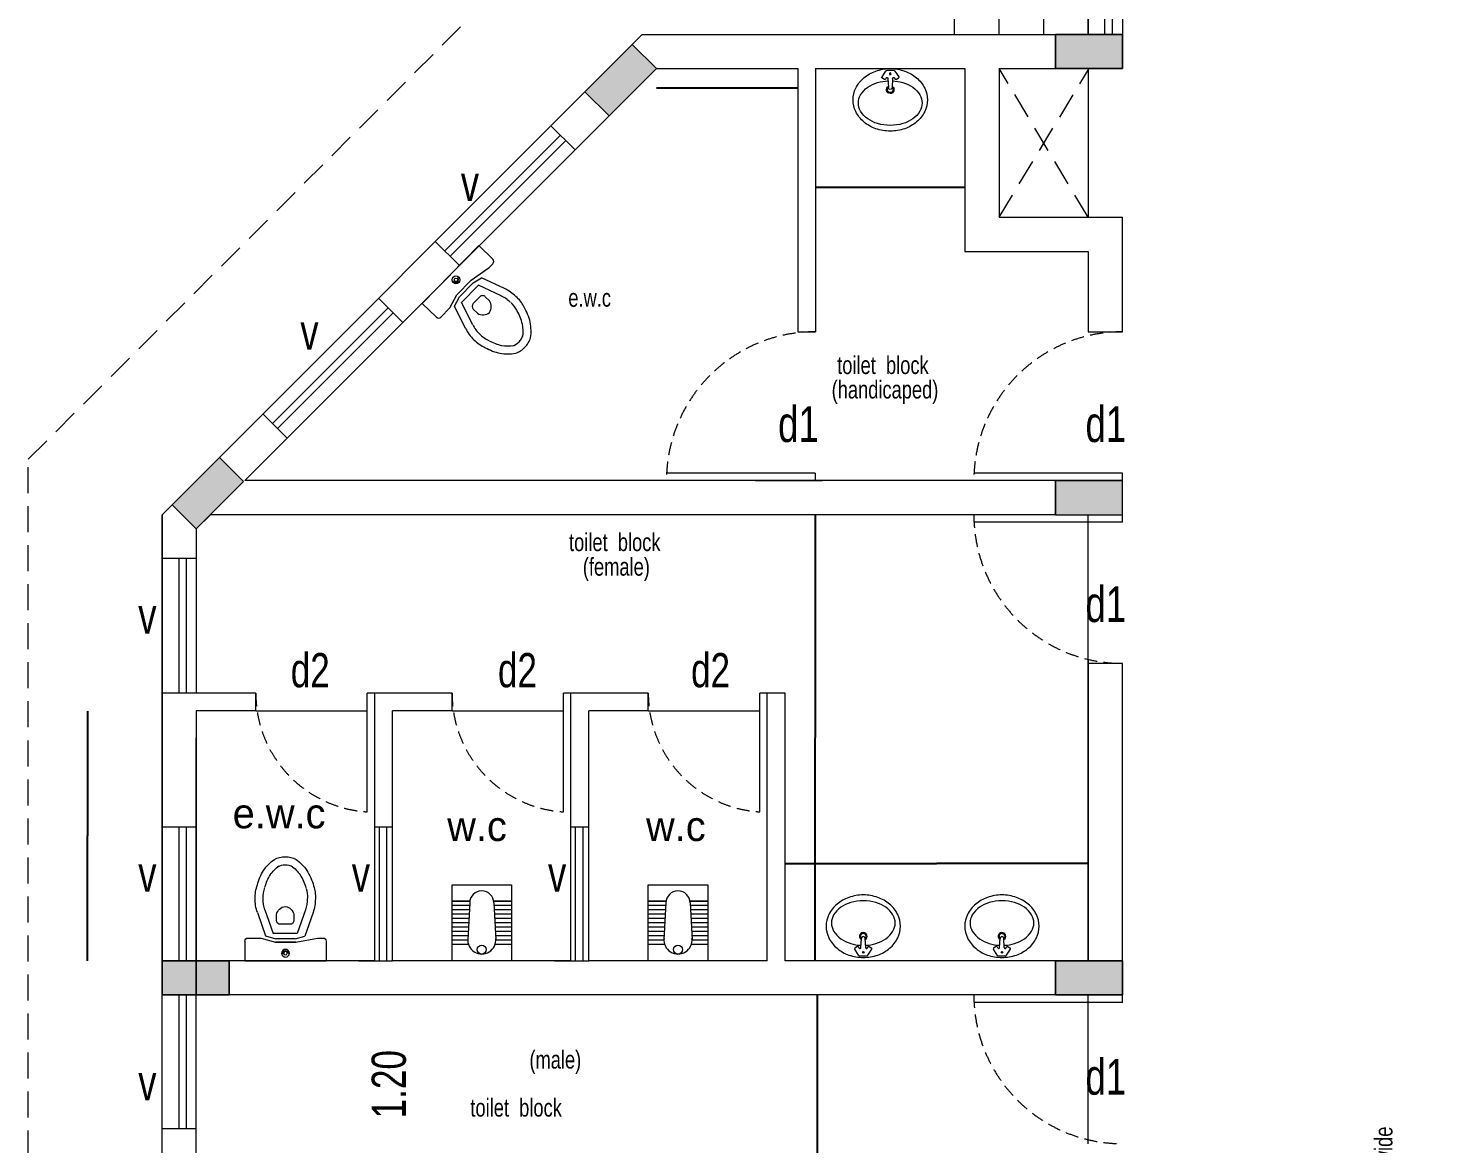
# Model space of a CAD drawing. Header units: metres. Extents: x 191982 to 427160, y -8904 to 80370.
# Drawn here: x 256643 to 266170, y 50534 to 58035 of the extents above; entities that cross this region are included whole.
import ezdxf

# ---------------------------------------------------------------- set-up
doc = ezdxf.new("R2010")
doc.units = ezdxf.units.M
doc.header["$LTSCALE"] = 700
doc.header["$MEASUREMENT"] = 0
doc.header["$PDMODE"] = 32
doc.linetypes.add('DASHED2', pattern=[0.375, 0.25, -0.125])
doc.linetypes.add('HIDDEN2', pattern=[0.1875, 0.125, -0.0625])
doc.layers.get('Defpoints').update_dxf_attribs({"lineweight": 9})
for name, color, linetype, lineweight in [('COLUMN', 7, 'Continuous', 9), ('elevations', 22, 'Continuous', 9), ('NEW PLANS', 7, 'Continuous', 9), ('PLAN', 7, 'Continuous', 9), ('SANITARY ITEMS', 7, 'Continuous', 9)]:
    doc.layers.add(name, color=color, linetype=linetype, lineweight=lineweight)
doc.styles.add('RVR', font='MOD20.TTF')
doc.styles.get("Standard").update_dxf_attribs({"font": 'swisscl.ttf'})
doc.dimstyles.get("Standard").update_dxf_attribs({"dimtxt": 0.23, "dimasz": 0.23, "dimexe": 0.05, "dimexo": 0.05, "dimgap": 0.06, "dimtad": 0, "dimzin": 0, "dimdsep": 46, "dimtxsty": 'Standard', "dimcen": 0, "dimse1": 1, "dimse2": 1, "dimadec": 0, "dimazin": 0, "dimtfac": 1, "dimtofl": 0, "dimtmove": 2, "dimatfit": 0, "dimfxl": 0.18, "dimtolj": 1, "dimtzin": 0, "dimarcsym": 0})

# ---------------------------------------------------------------- blocks, each defined once
blk = doc.blocks.new('BASIN')
at = {"layer": 'PLAN'}
for p, q in [((-0.0663813992809992, 0.015917578428116), (-0.1278958540287363, 0.0122901920931327)), ((-0.0732032318445022, 0.0396576616308266), (-0.0620085914908941, 0.0562311352363167)), ((-0.0629198157446354, 0.0266779357145879), (-0.07185852353222799, 0.0327156331414358)), ((-0.0163135348296919, 0.0313999058148511), (-0.0550665630004232, 0.0575758435488751)), ((-0.0103072852483024, -0.0193198666747776), (-0.0103072852483024, 0.0192911460542291)), ((-0.0663813992809992, -0.0159475047872775), (-0.1278958540287363, -0.0123201184523509)), ((-0.0732152269829953, -0.0396686236539949), (-0.0620246388719465, -0.0562360979836285)), ((-0.0629198157446354, -0.0267078620737493), (-0.0718618924810812, -0.0327207816173427)), ((-0.0163441214493787, -0.0314504920680179), (-0.0550852416227485, -0.0575825823657965))]:
    blk.add_line(p, q, dxfattribs=at)
blk.add_lwpolyline([(-0.2101936326411646, -0.25, 0.1149412244687059), (-0.1316499338277595, -0.2317024442837692, 0.1038525880920112), (-0.0615642896383975, -0.1767766952966667, 0.0912494296578931), (-0.0164985706987864, -0.0975392257938097, 0.0839775933638501), (0, 0, 0.0839775933638383), (-0.0164985706987864, 0.0975392257938097, 0.0912494296578955), (-0.0615642896383975, 0.1767766952966099, 0.1038525880920111), (-0.1316499338277595, 0.2317024442837692, 0.1149412244687059), (-0.2101936326411646, 0.25, 0.1149412244687291), (-0.2887373314546266, 0.2317024442837692, 0.1038525880919931), (-0.3588229756439887, 0.1767766952966099, 0.0912494296579102), (-0.4038886945835999, 0.0975392257938097, 0.0839775933638679), (-0.4203872652823863, 0, 0.0839775933638679), (-0.4038886945835999, -0.0975392257938097, 0.0912494296579102), (-0.3588229756439887, -0.1767766952966667, 0.103852588092018), (-0.2887373314546266, -0.2317024442837692, 0.1149412244687392)], format="xyb", close=True, dxfattribs=at)
for points in [[(-0.0819962723938943, 0.0149968000910121, 0.0583209938451531), (-0.0936955449938637, 0.0849627397504378, 0.0823101652039923), (-0.1255614771369551, 0.1515341103380479, 0.1068421714138112), (-0.177245916532172, 0.1994162690304506, 0.1343882753528208), (-0.231627494314921, 0.2143015940022224, 0.1343882753528657), (-0.28600907209767, 0.1994162690304506, 0.106842171413814), (-0.3376935114928869, 0.1515341103380479, 0.0823101652040123), (-0.3695594436359784, 0.084962739750381, 0.0706650253413813), (-0.3816274943148983, 0)], [(-0.3816274943148983, 0, 0.0706650253414019), (-0.3695594436359784, -0.0849627397504378, 0.0823101652040341), (-0.3376935114928869, -0.1515341103380479, 0.1068421714137939), (-0.28600907209767, -0.1994162690304506, 0.1343882753528124), (-0.231627494314921, -0.2143015940022224, 0.1343882753528742), (-0.177245916532172, -0.1994162690304506, 0.1068421714138314), (-0.1255614771369551, -0.1515341103380479, 0.0823101652040122), (-0.0936955449938637, -0.0849627397504378, 0.0582964314966242), (-0.0819977422887632, -0.015026639773339)]]:
    blk.add_lwpolyline(points, format="xyb", dxfattribs=at)
for radius in [0.0056882637540785, 0.0036882637540785]:
    blk.add_circle((-0.03485446854881501, 0), radius, dxfattribs=at)
for centre, radius, start, end in [((-0.1419640231738413, -0.0004383114202255), 0.0257059003902201, 30.89640810497903, 331.208249019374), ((-0.1419640231738413, -0.0004383114202255), 0.0187805818112408, 42.66127128305972, 320.6474583021084), ((-0.1279479717465506, -1.49631795807e-05), 0.0123052656429399, 89.75732875002224, 270.2426712499776), ((-0.0690598634431581, 0.036859001542382), 0.005, 145.962732993664, 235.9627329845772), ((-0.0662718604630186, 0.021819310619378), 0.005902748648736999, 268.9223215415863, 55.39757288886521), ((-0.0578652230894932, 0.0534324751479289), 0.005, 55.96273298462342, 145.9627329936741), ((-0.0247053923301905, 0.0196933279415816), 0.014403723053848, 358.3999747865838, 54.51472372778263), ((-0.0690718585815944, -0.0368699635656071), 0.005, 123.9180650673293, 214.0372670063358), ((-0.0662718604630186, -0.0218492369785963), 0.005902748648736999, 304.6024271111348, 91.07767845841371), ((-0.0578812704706024, -0.0534374378952407), 0.005, 214.0372670063342, 304.0008891961498), ((-0.0247053923301905, -0.0197220485621301), 0.014403723053848, 305.4852762722173, 1.60002521341621)]:
    blk.add_arc(centre, radius, start, end, dxfattribs=at)
blk = doc.blocks.new('*D253')
at = {"layer": 'Defpoints', "color": 0, "transparency": 16777216}
for p in [(261732.9550117287, 52503.94336347777), (263772.9550116691, 52503.94336347777), (261732.9550117287, 52418.93955750347)]:
    blk.add_point(p, dxfattribs=at)
at = {"layer": 'NEW PLANS', "color": 0, "lineweight": -2, "transparency": 16777216}
for p, q in [((261733.1850117288, 52418.93955750347), (262752.4419448575, 52418.93955750347)), ((263772.7250116692, 52418.93955750347), (262753.4680785403, 52418.93955750347))]:
    blk.add_line(p, q, dxfattribs=at)
at = {"layer": 'NEW PLANS', "color": 0, "transparency": 16777216}
for points in [[(261733.1850117288, 52418.9778908368), (261733.1850117288, 52418.90122417014), (261732.9550117287, 52418.93955750347)], [(263772.7250116692, 52418.9778908368), (263772.7250116692, 52418.90122417014), (263772.9550116691, 52418.93955750347)]]:
    blk.add_solid(points, dxfattribs=at)
at = {"layer": 'NEW PLANS', "color": 0, "transparency": 16777216, "insert": (262752.9550116989, 52418.93955750347), "char_height": 0.23, "attachment_point": 5}
blk.add_mtext('\\A1;2040.00', dxfattribs=at)
blk = doc.blocks.new('*D255')
at = {"layer": 'Defpoints', "color": 0, "transparency": 16777216}
for p in [(261879.6486663255, 51534.13152770331), (261949.0918197069, 51534.13152770331), (261879.6486663255, 48534.1315277033)]:
    blk.add_point(p, dxfattribs=at)
at = {"layer": 'NEW PLANS', "color": 0, "lineweight": -2, "transparency": 16777216}
for p, q in [((261949.0918197069, 51533.90152770331), (261949.0918197069, 50034.64482062598)), ((261949.0918197069, 48534.3615277033), (261949.0918197069, 50033.61823478063))]:
    blk.add_line(p, q, dxfattribs=at)
at = {"layer": 'NEW PLANS', "color": 0, "transparency": 16777216}
for points in [[(261949.0534863736, 51533.90152770331), (261949.1301530402, 51533.90152770331), (261949.0918197069, 51534.13152770331)], [(261949.0534863736, 48534.3615277033), (261949.1301530402, 48534.3615277033), (261949.0918197069, 48534.1315277033)]]:
    blk.add_solid(points, dxfattribs=at)
at = {"layer": 'NEW PLANS', "color": 0, "transparency": 16777216, "insert": (261949.0918197069, 50034.13152770335), "char_height": 0.23, "attachment_point": 5, "rotation": 90}
blk.add_mtext('\\A1;3000.00', dxfattribs=at)
blk = doc.blocks.new('*D256')
at = {"layer": 'Defpoints', "color": 0, "transparency": 16777216}
for p in [(261936.6413250599, 54764.1315277033), (261949.0918197069, 54764.1315277033), (261949.0918197069, 51764.13152770308)]:
    blk.add_point(p, dxfattribs=at)
at = {"layer": 'NEW PLANS', "color": 0, "lineweight": -2, "transparency": 16777216}
for p, q in [((261936.6413250599, 54763.9015277033), (261936.6413250599, 53264.64482062586)), ((261936.6413250599, 51764.36152770308), (261936.6413250599, 53263.61823478052))]:
    blk.add_line(p, q, dxfattribs=at)
at = {"layer": 'NEW PLANS', "color": 0, "transparency": 16777216}
for points in [[(261936.6029917265, 54763.9015277033), (261936.6796583932, 54763.9015277033), (261936.6413250599, 54764.1315277033)], [(261936.6029917265, 51764.36152770308), (261936.6796583932, 51764.36152770308), (261936.6413250599, 51764.13152770308)]]:
    blk.add_solid(points, dxfattribs=at)
at = {"layer": 'NEW PLANS', "color": 0, "transparency": 16777216, "insert": (261936.6413250599, 53264.13152770323), "char_height": 0.23, "attachment_point": 5, "rotation": 90}
blk.add_mtext('\\A1;3000.00', dxfattribs=at)
blk = doc.blocks.new('ORISA PAN')
at = {"layer": 'PLAN'}
for p, q in [((-0.1999999999998181, 0.5099999999999998), (0.2000000000002728, 0.5099999999999998)), ((-0.1999999999998181, 0), (-0.1999999999998181, 0.5099999999999998)), ((-0.1999999999998181, 0.5099999999999998), (0.2000000000002728, 0.5099999999999998)), ((0.2000000000002728, 0.5099999999999998), (0.2000000000002728, 0)), ((0.2000000000002728, 0.5099999999999998), (0.2000000000002728, 0)), ((-0.1999999999998181, 0.4000000000000005), (-0.0897114113504358, 0.4000000000000005)), ((0.0897114113504358, 0.4000000000000005), (0.2000000000002728, 0.4000000000000005)), ((-0.1999999999998181, 0.3710000000000004), (-0.0945893087327932, 0.3710000000000004)), ((-0.1999999999998181, 0.3420000000000005), (-0.09306588516165, 0.3420000000000005)), ((-0.1999999999998181, 0.3130000000000006), (-0.0914825789645875, 0.3130000000000006)), ((-0.081000000000131, 0.1210000000000004), (-0.0945945945945823, 0.3700000000010313)), ((0.081000000000131, 0.1210000000000004), (0.0945945945945823, 0.3699999999946577)), ((0.0914825789645875, 0.3130000000000006), (0.2000000000002728, 0.3130000000000006)), ((0.0930658851621047, 0.3420000000000005), (0.2000000000002728, 0.3420000000000005)), ((0.0945893087327932, 0.3710000000000004), (0.2000000000002728, 0.3710000000000004)), ((-0.1999999999998181, 0.2840000000000007), (-0.0898992727666155, 0.2840000000000007)), ((-0.1999999999998181, 0.2550000000000008), (-0.0883159665686435, 0.2550000000000008)), ((-0.1999999999998181, 0.2260000000000009), (-0.0867326603706715, 0.2260000000000026)), ((-0.1999999999998181, 0.1970000000000009), (-0.085149354173609, 0.1970000000000009)), ((0.085149354173609, 0.1970000000000009), (0.2000000000002728, 0.1970000000000009)), ((0.0867326603711263, 0.2260000000000009), (0.2000000000002728, 0.2260000000000009)), ((0.0883159665690983, 0.2550000000000008), (0.2000000000002728, 0.2550000000000008)), ((0.0898992727670702, 0.2840000000000007), (0.2000000000002728, 0.2840000000000007)), ((-0.1999999999998181, 0.168000000000001), (-0.0835660479756371, 0.168000000000001)), ((-0.1999999999998181, 0.1390000000000011), (-0.0819827417776651, 0.1390000000000029)), ((-0.0802496105911814, 0.1099999999999994), (-0.1999999999998181, 0.1099999999999994)), ((-0.1999999999998181, 0.1100000000000012), (-0.0802496105911814, 0.1100000000000012)), ((0.2000000000002728, 0.1099999999999994), (0.0802496105911814, 0.1099999999999994)), ((0.0802496105911814, 0.1100000000000012), (0.2000000000002728, 0.1100000000000012)), ((0.0819827417776651, 0.1390000000000011), (0.2000000000002728, 0.1390000000000011)), ((0.0835660479756371, 0.168000000000001), (0.2000000000002728, 0.168000000000001)), ((0.2000000000002728, 0), (-0.1999999999998181, 0))]:
    blk.add_line(p, q, dxfattribs=at)
blk.add_circle((0, 0.4345945945945839), 0.03, dxfattribs=at)
for centre, radius, start, end in [((0, 0.3700000000000011), 0.0945945945945823, 353.8118838812728, 186.1881161187272), ((0, 0.1210000000000004), 0.081, 180.0000000020845, 359.9999999947151)]:
    blk.add_arc(centre, radius, start, end, dxfattribs=at)
blk = doc.blocks.new('EWC')
at = {"layer": 'COLUMN'}
blk.add_line((-0.2727381218469418, 0), (0.2727381218469418, 0), dxfattribs=at)
at = {"layer": 'PLAN'}
for p, q in [((-0.2727381218469418, -0.131620946752161), (-0.2727381218469418, 0)), ((0.2727381218469418, -0.131620946752161), (0.2727381218469418, 0)), ((-0.2511781218472606, -0.153180946752169), (-0.1642871999997624, -0.153180946752169)), ((-0.1894849525806421, -0.3248740995015229), (-0.1340926348971152, -0.1669766666102124)), ((-0.1642871999997624, -0.153180946752169), (-0.0684529999998631, -0.1257997467521523)), ((-0.1386238780787607, -0.342716775883277), (-0.0830709292272332, -0.1843614591186817)), ((-0.1340926348971152, -0.1669766666102124), (-0.0654334153937271, -0.1473597467521603)), ((0.0787546446290435, -0.1843614591186817), (-0.0830709292272332, -0.1843614591186817)), ((-0.0684529999998631, -0.1257997467521523), (0.0684529999998631, -0.1257997467521523)), ((0.0684529999998631, -0.1257997467521523), (-0.0684529999998631, -0.1257997467521523)), ((0.0654334153937271, -0.1473597467521603), (-0.0654334153937271, -0.1473597467521603)), ((0.0654334153937271, -0.1473597467521603), (0.1292955264998454, -0.1656060642111328)), ((0.0684529999998631, -0.1257997467521523), (0.2142871999999443, -0.153180946752169)), ((0.1343075934805711, -0.342716775883277), (0.0787546446290435, -0.1843614591186817)), ((0.1851686679829072, -0.3248740995015229), (0.1292955264998454, -0.1656060642111328)), ((0.2142871999999443, -0.153180946752169), (0.2511781218472606, -0.153180946752169)), ((-0.0603358650027985, -0.2715917499750571), (-0.0603358650027985, -0.3110693800543061)), ((0.0296859269046763, -0.2452580964750588), (-0.034002211502866, -0.2452580964750588)), ((0.0560195804046089, -0.3110693800542759), (0.0560195804046089, -0.2715917499750571))]:
    blk.add_line(p, q, dxfattribs=at)
for radius in [0.0260467064247839, 0.0117588298460348]:
    blk.add_circle((0, -0.0508192312728895), radius, dxfattribs=at)
for centre, radius, start, end in [((-0.0140960769867888, -0.0485866320085826), 0.0035988872953576, 90.20714099756005, 251.7928590030125), ((-0.0127162547587432, -0.05729848669463599), 0.0035988872953576, 126.2071409974401, 287.7928590035324), ((0, -0.0508192312728895), 0.0152667064247841, 184.4559216241536, 193.5440783765665), ((0, -0.0508192312728895), 0.0152667064247841, 220.4559216243845, 229.5440783767015), ((-0.0064792554212545, -0.063535486031336), 0.0035988872953576, 162.207140997094, 323.7928590041424), ((0, -0.0508192312728895), 0.0152667064247841, 256.4559216245152, 265.5440783766958), ((0.0022325992645165, -0.064915308259911), 0.0035988872953576, 198.2071409964127, 359.7928590048845), ((0, -0.0508192312728895), 0.0152667064247841, 292.4559216245784, 301.5440783766059), ((0.0100916769147261, -0.0609109081874912), 0.0035988872953576, 234.2071409957921, 35.79285900534535), ((0, -0.0508192312728895), 0.0152667064247841, 328.4559216245165, 337.5440783763959), ((0.0140960769872436, -0.0530518305371661), 0.0035988872953576, 270.2071409952411, 71.7928590055907), ((-0.2511781218472606, -0.131620946752161), 0.0215599999999996, 180.0000000000038, 270), ((0.2511781218472606, -0.131620946752161), 0.0215599999999996, 270, 359.999999999996), ((-0.034002211502866, -0.2715917499750891), 0.0263336534999996, 90, 179.9999999999998), ((0.0296859269046763, -0.2715917499750891), 0.0263336534999995, 359.9999999999999, 90), ((0.0831545292703595, -0.4178760756366824), 0.2880653652026055, 161.1646160015471, 180), ((0.0831545292703595, -0.4178760756366824), 0.2341653652026064, 161.1646160015471, 180), ((0.0054927728792791, -0.2983642294924174), 0.0670434964496463, 190.9239613165788, 265.0214117545937), ((-0.0002384408603575, -0.364622860424566), 0.000539, 260.7056085415355, 283.4198136360992), ((-0.0108736612969551, -0.2978059159774986), 0.0681954929938719, 279.078427891846, 348.7849625932176), ((-0.0874708138685492, -0.4178760756366824), 0.2341653652026157, 359.9999999999991, 18.83538399845262), ((-0.0874708138685492, -0.4178760756366824), 0.2880653652026148, 359.9999999999991, 18.83538399845262), ((0.0831545292708143, -0.4178760756366824), 0.2880653652026545, 179.9999999999982, 198.8353839984505), ((0.0831545292708143, -0.4178760756366824), 0.2341653652026555, 179.9999999999982, 198.8353839984505), ((-0.019260265331468, -0.4323841487993329), 0.1664329857236165, 341.1646160015461, 3.775436578936268), ((-0.019260265331468, -0.4323841487993329), 0.2203329857236156, 341.1646160015461, 3.775436578936268), ((0.159765846519349, -0.4175407429028688), 0.3615079167864257, 194.9626212821098, 211.7838155107311), ((0.159765846519349, -0.4175407429028688), 0.3076079167864266, 194.9626212821098, 211.7838155107311), ((-0.1808866366200163, -0.4026378740657998), 0.3297610055797322, 327.6461667274565, 344.7552605158512), ((-0.1808866366200163, -0.4026378740657998), 0.3836610055797314, 327.6461667274565, 344.7552605158512), ((0.1068883312896105, -0.4322049176512374), 0.3092190183036565, 214.6359426919044, 233.9389217306314), ((0.1068883312896105, -0.4322049176512374), 0.2553190183036574, 214.6359426919044, 233.9389217306314), ((-0.0021581422993222, -0.5370883620175313), 0.1085045919666619, 243.298810699231, 270), ((-0.0021581422993222, -0.5370883620175935), 0.1085045919666139, 270, 296.7011893007691), ((-0.1112046158873454, -0.4322049176512676), 0.255319018303592, 306.0610782693676, 325.3640573080957), ((-0.1112046158873454, -0.4322049176512676), 0.309219018303591, 306.0610782693676, 325.3640573080957), ((-0.0021581422993222, -0.5370883620175313), 0.162404591966661, 243.298810699231, 270), ((-0.0021581422993222, -0.5370883620175935), 0.162404591966613, 270, 296.7011893007691)]:
    blk.add_arc(centre, radius, start, end, dxfattribs=at)
blk = doc.blocks.new('*D252')
at = {"layer": 'Defpoints', "color": 0, "transparency": 16777216}
for p in [(257041.9536592994, 53444.1315277033), (257952.6165219579, 53444.1315277033), (257952.6165219579, 51764.13152770308)]:
    blk.add_point(p, dxfattribs=at)
at = {"layer": 'NEW PLANS', "color": 0, "lineweight": -2, "transparency": 16777216}
for p, q in [((257041.9536592994, 53443.9015277033), (257041.9536592994, 52604.64203229034)), ((257041.9536592994, 51764.36152770308), (257041.9536592994, 52603.62102311604))]:
    blk.add_line(p, q, dxfattribs=at)
at = {"layer": 'NEW PLANS', "color": 0, "transparency": 16777216}
for points in [[(257041.915325966, 53443.9015277033), (257041.9919926327, 53443.9015277033), (257041.9536592994, 53444.1315277033)], [(257041.915325966, 51764.36152770308), (257041.9919926327, 51764.36152770308), (257041.9536592994, 51764.13152770308)]]:
    blk.add_solid(points, dxfattribs=at)
at = {"layer": 'NEW PLANS', "color": 0, "transparency": 16777216, "insert": (257041.9536592994, 52604.13152770323), "char_height": 0.23, "attachment_point": 5, "rotation": 90}
blk.add_mtext('\\A1;1680.00', dxfattribs=at)
blk = doc.blocks.new('*D275')
at = {"layer": 'Defpoints', "color": 0, "transparency": 16777216}
for p in [(261938.224131051, 57026.29576635264), (262942.9550117287, 57026.29576635264), (262942.9550117287, 56966.4399450463)]:
    blk.add_point(p, dxfattribs=at)
at = {"layer": 'PLAN', "color": 0, "lineweight": -2, "transparency": 16777216}
blk.add_line((261938.4541310511, 56966.4399450463), (262942.7250117288, 56966.4399450463), dxfattribs=at)
at = {"layer": 'PLAN', "color": 0, "transparency": 16777216}
for points in [[(261938.4541310511, 56966.47827837963), (261938.4541310511, 56966.40161171297), (261938.224131051, 56966.4399450463)], [(262942.7250117288, 56966.47827837963), (262942.7250117288, 56966.40161171297), (262942.9550117287, 56966.4399450463)]]:
    blk.add_solid(points, dxfattribs=at)
at = {"layer": 'PLAN', "color": 0, "transparency": 16777216, "insert": (262442.0723816786, 56846.72830243335), "char_height": 0.23, "attachment_point": 5}
blk.add_mtext('\\A1;1004.73', dxfattribs=at)
blk = doc.blocks.new('*D276')
at = {"layer": 'Defpoints', "color": 0, "transparency": 16777216}
for p in [(260868.224131051, 57764.13152770307), (261818.224131051, 57764.13152770307), (261818.224131051, 57634.83110600062)]:
    blk.add_point(p, dxfattribs=at)
at = {"layer": 'PLAN', "color": 0, "lineweight": -2, "transparency": 16777216}
blk.add_line((260868.4541310511, 57634.83110600062), (261817.994131051, 57634.83110600062), dxfattribs=at)
at = {"layer": 'PLAN', "color": 0, "transparency": 16777216}
for points in [[(260868.4541310511, 57634.86943933395), (260868.4541310511, 57634.79277266729), (260868.224131051, 57634.83110600062)], [(261817.994131051, 57634.86943933395), (261817.994131051, 57634.79277266729), (261818.224131051, 57634.83110600062)]]:
    blk.add_solid(points, dxfattribs=at)
at = {"layer": 'PLAN', "color": 0, "transparency": 16777216, "insert": (261323.5336116586, 57545.04737404108), "char_height": 0.23, "attachment_point": 5}
blk.add_mtext('\\A1;950.00', dxfattribs=at)

msp = doc.modelspace()

# ---------------------------------------------------------------- hatches: boundary and pattern name
at = {"layer": 'NEW PLANS'}
for points in [[(260546.4905456338, 57767.66706160903), (260705.5895713601, 57926.76608737608), (260868.224131051, 57764.13152770307), (260709.1251052651, 57605.03250193622)], [(263552.9550117287, 57764.1315277033), (263552.9550117287, 57994.13152770307), (263772.9550116691, 57994.13152770307), (263772.9550116691, 57764.1315277033)], [(263552.9550117287, 57764.1315277033), (263552.9550117287, 57994.13152770307), (263772.9550116691, 57994.13152770307), (263772.9550116691, 57764.13152770307)], [(263552.9550117287, 57994.13152770307), (263552.9550117287, 57764.1315277033), (263772.9550116691, 57764.1315277033), (263772.9550116691, 57994.13152770307)], [(263772.9550116691, 57764.1315277033), (263772.9550116691, 57994.13152770307), (264002.9550117287, 57994.13152770307), (264002.9550117287, 57764.1315277033)], [(263772.9550116691, 57764.1315277033), (263772.9550116691, 57994.13152770307), (264002.9550117287, 57994.13152770307), (264002.9550117287, 57764.13152770307)], [(263772.9550116691, 57994.13152770307), (263772.9550116691, 57764.1315277033), (264002.9550117287, 57764.1315277033), (264002.9550117287, 57994.13152770307)], [(260546.4905456338, 57767.66706160903), (260387.3915198478, 57608.5680358422), (260550.0260795388, 57445.93347616916), (260709.1251052651, 57605.03250193622)], [(257769.4194777641, 54990.59599379709), (257928.51850355, 55149.69501956415), (258091.153063241, 54987.06045989139), (257932.0540374551, 54827.96143412433)], [(257769.4194777641, 54990.59599379709), (257610.3204520378, 54831.49696803029), (257772.9550116691, 54668.86240835747), (257932.0540374551, 54827.96143412433)], [(263552.9550117287, 54994.13152770308), (263552.9550117287, 54764.1315277033), (263772.9550116691, 54764.1315277033), (263772.9550116691, 54994.13152770308)], [(263772.9550116691, 54994.13152770308), (263772.9550116691, 54764.1315277033), (264002.9550117287, 54764.1315277033), (264002.9550117287, 54994.13152770308)], [(257542.9550117287, 51764.1315277033), (257542.9550117287, 51534.13152770331), (257772.9550116691, 51534.13152770331), (257772.9550116691, 51764.1315277033)], [(257772.9550116691, 51534.13152770331), (257542.9550117287, 51534.13152770331), (257542.9550117287, 51764.13152770308), (257772.9550116691, 51764.13152770308)], [(257542.9550117287, 51764.13152770308), (257542.9550117287, 51534.13152770331), (257772.9550116691, 51534.13152770331), (257772.9550116691, 51764.1315277033)], [(257542.9550117287, 51764.13152770308), (257542.9550117287, 51534.13152770331), (257772.9550116691, 51534.13152770331), (257772.9550116691, 51764.1315277033)], [(257772.9550116691, 51764.1315277033), (257772.9550116691, 51534.13152770331), (257992.9550117287, 51534.13152770331), (257992.9550117287, 51764.1315277033)], [(257772.9550116691, 51534.13152770331), (257992.9550117287, 51534.13152770331), (257992.9550117287, 51764.13152770308), (257772.9550116691, 51764.13152770308)], [(257772.9550116691, 51764.13152770308), (257772.9550116691, 51534.13152770331), (257992.9550117287, 51534.13152770331), (257992.9550117287, 51764.13152770308)], [(257772.9550116691, 51764.13152770308), (257772.9550116691, 51534.13152770331), (257992.9550117287, 51534.13152770331), (257992.9550117287, 51764.13152770308)], [(263552.9550117287, 51764.13152770308), (263552.9550117287, 51534.13152770331), (263772.9550116691, 51534.13152770331), (263772.9550116691, 51764.1315277033)], [(263772.9550116691, 51534.13152770331), (263552.9550117287, 51534.13152770331), (263552.9550117287, 51764.13152770308), (263772.9550116691, 51764.13152770308)], [(263552.9550117287, 51764.1315277033), (263552.9550117287, 51534.13152770331), (263772.9550116691, 51534.13152770331), (263772.9550116691, 51764.1315277033)], [(263552.9550117287, 51764.13152770308), (263552.9550117287, 51534.13152770331), (263772.9550116691, 51534.13152770331), (263772.9550116691, 51764.1315277033)], [(263552.9550117287, 51764.13152770308), (263552.9550117287, 51534.13152770331), (263772.9550116691, 51534.13152770331), (263772.9550116691, 51764.1315277033)], [(263552.9550117287, 51764.13152770308), (263552.9550117287, 51534.13152770308), (263772.9550116691, 51534.13152770308), (263772.9550116691, 51764.13152770308)], [(263552.9550117287, 51764.13152770308), (263552.9550117287, 51534.13152770308), (263772.9550116691, 51534.13152770308), (263772.9550116691, 51764.13152770308)], [(263772.9550116691, 51764.13152770308), (263772.9550116691, 51534.13152770331), (264002.9550117287, 51534.13152770331), (264002.9550117287, 51764.1315277033)], [(264002.9550117287, 51534.13152770331), (264002.9550117287, 51764.13152770308), (263772.9550116691, 51764.13152770308), (263772.9550116691, 51534.13152770331)], [(263772.9550116691, 51764.1315277033), (263772.9550116691, 51534.13152770331), (264002.9550117287, 51534.13152770331), (264002.9550117287, 51764.1315277033)], [(263772.9550116691, 51764.13152770308), (263772.9550116691, 51534.13152770331), (264002.9550117287, 51534.13152770331), (264002.9550117287, 51764.13152770308)], [(263772.9550116691, 51764.13152770308), (263772.9550116691, 51534.13152770331), (264002.9550117287, 51534.13152770331), (264002.9550117287, 51764.13152770308)], [(263772.9550116691, 51764.13152770308), (263772.9550116691, 51534.13152770308), (264002.9550117287, 51534.13152770308), (264002.9550117287, 51764.13152770308)], [(263772.9550116691, 51764.13152770308), (263772.9550116691, 51534.13152770308), (264002.9550117287, 51534.13152770308), (264002.9550117287, 51764.13152770308)]]:
    msp.add_hatch(color=256, dxfattribs=at).paths.add_polyline_path(points)

# ---------------------------------------------------------------- linework, layer by layer
at = {"layer": 'elevations'}
for p, q in [((261935.2819474373, 55044.13152770308), (261935.2819474373, 54994.13152770308)), ((263772.9550116691, 53764.1315277033), (263772.9550116691, 54764.1315277033)), ((264002.9550117287, 53764.1315277033), (263772.9550116691, 53764.1315277033)), ((263772.9550116691, 50534.1315277033), (263772.9550116691, 51534.13152770308))]:
    msp.add_line(p, q, dxfattribs=at)
at = {"layer": 'NEW PLANS'}
for p, q in [((262872.9550117287, 57994.13152770307), (262872.9550117287, 62124.1315277033)), ((263172.9550117287, 57994.13152770307), (263172.9550117287, 61824.1315277033)), ((263472.9550116691, 57994.13152770307), (263472.9550116691, 61524.13152770307)), ((263772.9550116691, 60774.13152770307), (263772.9550116691, 57994.13152770307)), ((263882.9550117287, 60774.13152770307), (263882.9550117287, 57994.13152770307)), ((263932.9550117287, 60774.13152770307), (263932.9550117287, 57994.13152770307)), ((264002.9550117287, 60774.13152770307), (264002.9550117287, 57994.13152770307)), ((257542.9550117287, 54764.13152770308), (260772.9550116691, 57994.13152770307)), ((260868.224131051, 57764.13152770307), (260705.5895713601, 57926.76608737608)), ((260868.224131051, 57764.13152770307), (260705.5895713601, 57926.76608737608)), ((260868.224131051, 57764.13152770307), (260705.5895713601, 57926.76608737608)), ((260772.9550116691, 57994.13152770307), (264002.9550117287, 57994.13152770307)), ((260772.9550116691, 57994.13152770307), (264002.9550117287, 57994.13152770307)), ((260772.9550116691, 57994.13152770307), (264002.9550117287, 57994.13152770307)), ((260772.9550116691, 57994.13152770307), (264002.9550117287, 57994.13152770307)), ((260772.9550116691, 57994.13152770307), (264002.9550117287, 57994.13152770307)), ((260772.9550116691, 57994.13152770307), (264002.9550117287, 57994.13152770307)), ((263552.9550117287, 57994.13152770307), (263552.9550117287, 57764.1315277033)), ((263552.9550117287, 57994.13152770307), (263552.9550117287, 57764.13152770307)), ((263552.9550117287, 57764.1315277033), (263552.9550117287, 57994.13152770307)), ((264002.9550117287, 57764.1315277033), (264002.9550117287, 57994.13152770307)), ((264002.9550117287, 57764.13152770307), (264002.9550117287, 57994.13152770307)), ((264002.9550117287, 57764.1315277033), (264002.9550117287, 57994.13152770307)), ((258098.224131051, 54994.13152770308), (260868.224131051, 57764.13152770307)), ((260868.224131051, 57764.13152770307), (261818.224131051, 57764.13152770307)), ((261818.224131051, 57764.13152770307), (261818.224131051, 55994.13152770308)), ((261938.224131051, 57764.13152770307), (262942.9550117287, 57764.13152770307)), ((261938.224131051, 57764.13152770307), (261938.224131051, 55994.13152770308)), ((261988.224131051, 57764.1315277033), (262942.9550117287, 57764.1315277033)), ((261988.224131051, 57764.1315277033), (262942.9550117287, 57764.1315277033)), ((261988.224131051, 57764.13152770307), (262942.9550117287, 57764.13152770307)), ((262942.9550117287, 57764.1315277033), (262942.9550117287, 56534.13152770308)), ((263172.9550117287, 57764.1315277033), (264002.9550117287, 57764.1315277033)), ((263172.9550117287, 57764.1315277033), (264002.9550117287, 57764.1315277033)), ((263172.9550117287, 57764.13152770307), (264002.9550117287, 57764.13152770307)), ((263172.9550117287, 57764.13152770307), (263772.9550116691, 57764.1315277033)), ((263172.9550117287, 57764.1315277033), (263172.9550117287, 56764.13152770308)), ((263772.9550116691, 57764.1315277033), (263772.9550116691, 56764.1315277033)), ((260321.0415903363, 57216.94898700858), (260158.407030705, 57379.58354668139)), ((260222.0466409955, 57315.94393637455), (259444.2291816506, 56538.12647706927)), ((260257.4019800458, 57280.58859731541), (259479.5845207605, 56502.77113800988)), ((263172.9550117287, 56764.13152770308), (264002.9550117287, 56764.1315277033)), ((264002.9550117287, 55994.13152770308), (264002.9550117287, 56764.1315277033)), ((264002.9550117287, 55994.13152770308), (264002.9550117287, 56764.1315277033)), ((259543.224131051, 56439.13152770331), (259380.5895713601, 56601.76608737608)), ((262942.9550117287, 56534.13152770308), (263772.9550116691, 56534.13152770331)), ((263772.9550116691, 56534.13152770331), (263772.9550116691, 55994.13152770308)), ((259161.4905455742, 56057.39794226343), (258998.8559859428, 56220.03250193622)), ((259161.4905455742, 56057.39794226343), (258998.8559859428, 56220.03250193622)), ((258998.8559859428, 56220.03250193622), (259161.4905455742, 56057.39794226343)), ((259161.4905455742, 56057.39794226343), (258998.8559859428, 56220.03250193622)), ((259062.4955962333, 56156.39289162941), (258284.6781369481, 55378.57543232413)), ((259097.8509352836, 56121.03755257004), (258320.0334759984, 55343.22009326475)), ((261818.224131051, 55994.13152770308), (261938.224131051, 55994.13152770308)), ((263772.9550116691, 55994.13152770308), (264002.9550117287, 55994.13152770308)), ((258383.6730862889, 55279.58048295793), (258221.038526598, 55442.21504263117)), ((258091.153063241, 54987.06045989139), (257928.51850355, 55149.69501956415)), ((258091.153063241, 54987.06045989139), (257928.51850355, 55149.69501956415)), ((258091.153063241, 54987.06045989139), (257928.51850355, 55149.69501956415)), ((263552.9550117287, 54994.13152770308), (258098.224131051, 54994.13152770308)), ((261935.2819474373, 55044.13152770308), (260936.532729629, 55044.13152770308)), ((261535.2819473777, 54994.13152770308), (261985.2819474373, 54994.13152770308)), ((264002.9550117287, 55044.13152770308), (263004.2057939801, 55044.13152770308)), ((263552.9550117287, 54994.13152770308), (264002.9550117287, 54994.13152770308)), ((263552.9550117287, 54764.1315277033), (263552.9550117287, 54994.13152770308)), ((264002.9550117287, 54714.1315277033), (264002.9550117287, 55044.13152770308)), ((264002.9550117287, 54714.1315277033), (264002.9550117287, 55044.13152770308)), ((257542.9550117287, 22694.13152770331), (257542.9550117287, 54764.13152770308)), ((257542.9550117287, 54764.13152770308), (257542.9550117287, 51534.13152770331)), ((257542.9550117287, 54764.13152770308), (257542.9550117287, 51534.13152770331)), ((257542.9550117287, 54764.13152770308), (257542.9550117287, 51534.13152770331)), ((257542.9550117287, 54764.13152770308), (257542.9550117287, 51534.13152770331)), ((257542.9550117287, 54764.13152770308), (257542.9550117287, 51534.13152770331)), ((257542.9550117287, 25924.13152770331), (257542.9550117287, 54764.1315277033)), ((257542.9550117287, 32384.13152770329), (257542.9550117287, 54764.1315277033)), ((257542.9550117287, 38844.1315277033), (257542.9550117287, 54764.13152770308)), ((257868.224131051, 54764.1315277033), (257772.9550116691, 54668.86240835747)), ((263552.9550117287, 54764.1315277033), (257868.224131051, 54764.1315277033)), ((264002.9550117287, 54714.1315277033), (263004.2057939801, 54714.1315277033)), ((263552.9550117287, 54764.1315277033), (264002.9550117287, 54764.1315277033)), ((264002.9550117287, 54714.1315277033), (264002.9550117287, 54764.1315277033)), ((257772.9550116691, 54668.86240835747), (257772.9550116691, 53564.1315277033)), ((257772.9550116691, 54668.86240835747), (257772.9550116691, 53564.1315277033)), ((257772.9550116691, 54468.86240835747), (257542.9550117287, 54468.86240835747)), ((257657.9550116691, 53564.1315277033), (257657.9550116691, 54468.86240835747)), ((257707.9550116691, 53564.1315277033), (257707.9550116691, 54468.86240835747)), ((263772.9550116691, 51764.1315277033), (263772.9550116691, 53790.94089889509)), ((264002.9550117287, 51764.1315277033), (264002.9550117287, 53764.1315277033)), ((264002.9550117287, 51764.1315277033), (264002.9550117287, 53764.1315277033)), ((257772.9550116691, 53564.1315277033), (257542.9550117287, 53564.1315277033)), ((258172.9550117287, 53564.1315277033), (257772.9550116691, 53564.1315277033)), ((258172.9550117287, 53564.1315277033), (257772.9550116691, 53564.1315277033)), ((258172.9550117287, 53444.1315277033), (258172.9550117287, 53564.1315277033)), ((258172.9550117287, 53444.1315277033), (258172.9550117287, 53564.1315277033)), ((258922.9550117287, 52765.69555656942), (258922.9550117287, 53564.1315277033)), ((258972.9550116691, 53564.1315277033), (258922.9550117287, 53564.1315277033)), ((258922.9550117287, 52765.69555656942), (258922.9550117287, 53564.1315277033)), ((258972.9550116691, 53564.1315277033), (258922.9550117287, 53564.1315277033)), ((258972.9550116691, 51764.1315277033), (258972.9550116691, 53564.1315277033)), ((259492.9550117287, 53564.1315277033), (258972.9550116691, 53564.1315277033)), ((258972.9550116691, 51764.13152770308), (258972.9550116691, 53564.1315277033)), ((259492.9550117287, 53564.13152770308), (258972.9550116691, 53564.1315277033)), ((259492.9550117287, 53444.1315277033), (259492.9550117287, 53564.1315277033)), ((259492.9550117287, 53444.1315277033), (259492.9550117287, 53564.1315277033)), ((260242.9550117287, 52765.69555656942), (260242.9550117287, 53564.1315277033)), ((260292.9550117287, 53564.1315277033), (260242.9550117287, 53564.1315277033)), ((260242.9550117287, 52765.69555656942), (260242.9550117287, 53564.13152770308)), ((260292.9550117287, 53564.13152770308), (260242.9550117287, 53564.13152770308)), ((260292.9550117287, 51764.1315277033), (260292.9550117287, 53564.1315277033)), ((260812.9550117287, 53564.1315277033), (260292.9550117287, 53564.1315277033)), ((260292.9550117287, 51764.13152770308), (260292.9550117287, 53564.13152770308)), ((260812.9550117287, 53564.13152770308), (260292.9550117287, 53564.13152770308)), ((260812.9550117287, 53444.1315277033), (260812.9550117287, 53564.13152770308)), ((260812.9550117287, 53444.1315277033), (260812.9550117287, 53564.13152770308)), ((261562.9550117287, 52765.69555656942), (261562.9550117287, 53564.13152770308)), ((261612.9550117287, 53564.13152770308), (261562.9550117287, 53564.13152770308)), ((261562.9550117287, 52765.69555656942), (261562.9550117287, 53564.13152770308)), ((261612.9550117287, 53564.13152770308), (261562.9550117287, 53564.13152770308)), ((261612.9550117287, 51764.1315277033), (261612.9550117287, 53564.13152770308)), ((261732.9550117287, 53564.13152770308), (261612.9550117287, 53564.13152770308)), ((261612.9550117287, 51764.13152770308), (261612.9550117287, 53564.13152770308)), ((261732.9550117287, 53564.13152770308), (261612.9550117287, 53564.13152770308)), ((261732.9550117287, 51764.1315277033), (261732.9550117287, 53564.13152770308)), ((261732.9550117287, 51764.13152770308), (261732.9550117287, 53564.13152770308)), ((257772.9550116691, 53444.1315277033), (257772.9550116691, 51534.13152770331)), ((257772.9550116691, 53444.1315277033), (257772.9550116691, 51534.13152770331)), ((258172.9550117287, 53444.1315277033), (257772.9550116691, 53444.1315277033)), ((258172.9550117287, 53444.1315277033), (257772.9550116691, 53444.1315277033)), ((258172.9550117287, 53444.1315277033), (258922.9550117287, 53444.1315277033)), ((259092.9550116691, 51764.1315277033), (259092.9550116691, 53444.1315277033)), ((259492.9550117287, 53444.1315277033), (259092.9550116691, 53444.1315277033)), ((259092.9550116691, 51764.13152770308), (259092.9550116691, 53444.1315277033)), ((259492.9550117287, 53444.1315277033), (259092.9550116691, 53444.1315277033)), ((259492.9550117287, 53444.1315277033), (260242.9550117287, 53444.1315277033)), ((260412.9550117287, 51764.1315277033), (260412.9550117287, 53444.1315277033)), ((260812.9550117287, 53444.1315277033), (260412.9550117287, 53444.1315277033)), ((260412.9550117287, 51764.13152770308), (260412.9550117287, 53444.1315277033)), ((260812.9550117287, 53444.1315277033), (260412.9550117287, 53444.1315277033)), ((260812.9550117287, 53444.1315277033), (261562.9550117287, 53444.1315277033)), ((257772.9550116691, 51764.13152770308), (257772.9550116691, 53264.13152770308)), ((257772.9550116691, 50434.1315277033), (257772.9550116691, 52864.13152770331)), ((257772.9550116691, 50434.1315277033), (257772.9550116691, 52864.13152770331)), ((257542.9550117287, 52664.1315277033), (257772.9550116691, 52664.1315277033)), ((257657.9550116691, 51764.13152770308), (257657.9550116691, 52664.1315277033)), ((257707.9550116691, 51764.13152770308), (257707.9550116691, 52664.1315277033)), ((258972.9550116691, 52664.1315277033), (259092.9550116691, 52664.1315277033)), ((259004.5703035626, 51764.13152770308), (259004.5703035626, 52664.1315277033)), ((259054.570303503, 51764.13152770308), (259054.570303503, 52664.1315277033)), ((260292.9550117287, 52664.1315277033), (260412.9550117287, 52664.1315277033)), ((260324.5703035626, 51764.13152770308), (260324.5703035626, 52664.1315277033)), ((260374.570303503, 51764.13152770308), (260374.570303503, 52664.1315277033)), ((257772.9550116691, 50334.1315277033), (257772.9550116691, 52232.72726941577)), ((257542.9550117287, 51764.13152770308), (257772.9550116691, 51764.13152770308)), ((257992.9550117287, 51534.13152770331), (257992.9550117287, 51764.1315277033)), ((257992.9550117287, 51764.13152770308), (257992.9550117287, 51534.13152770331)), ((257992.9550117287, 51534.13152770331), (257992.9550117287, 51764.13152770308)), ((258972.9550116691, 51764.13152770308), (257992.9550117287, 51764.1315277033)), ((257992.9550117287, 51534.13152770331), (257992.9550117287, 51764.13152770308)), ((258972.9550116691, 51764.1315277033), (257992.9550117287, 51764.13152770308)), ((258862.9550117287, 51764.13152770308), (259092.9550116691, 51764.13152770308)), ((260292.9550117287, 51764.13152770308), (259092.9550116691, 51764.13152770308)), ((260292.9550117287, 51764.13152770308), (259092.9550116691, 51764.1315277033)), ((260182.9550117287, 51764.13152770308), (260412.9550117287, 51764.13152770308)), ((261612.9550117287, 51764.13152770308), (260412.9550117287, 51764.13152770308)), ((261612.9550117287, 51764.13152770308), (260412.9550117287, 51764.13152770308)), ((263552.9550117287, 51764.13152770308), (261732.9550117287, 51764.13152770308)), ((263552.9550117287, 51764.13152770308), (263002.9550117287, 51764.13152770308)), ((263552.9550117287, 51534.13152770331), (263552.9550117287, 51764.1315277033)), ((263552.9550117287, 51764.13152770308), (263552.9550117287, 51534.13152770331)), ((263552.9550117287, 51534.13152770331), (263552.9550117287, 51764.1315277033)), ((263552.9550117287, 51534.13152770331), (263552.9550117287, 51764.13152770308)), ((263552.9550117287, 51534.13152770331), (263552.9550117287, 51764.13152770308)), ((263552.9550117287, 51534.13152770308), (263552.9550117287, 51764.13152770308)), ((263552.9550117287, 51534.13152770308), (263552.9550117287, 51764.13152770308)), ((257657.9550116691, 50634.1315277033), (257657.9550116691, 51534.13152770331)), ((257707.9550116691, 50634.1315277033), (257707.9550116691, 51534.13152770331)), ((263552.9550117287, 51534.13152770308), (257992.9550117287, 51534.13152770331)), ((264002.9550117287, 51484.1315277033), (263004.2057939801, 51484.1315277033)), ((264002.9550117287, 51484.1315277033), (264002.9550117287, 51534.13152770331)), ((257772.9550116691, 50634.1315277033), (257542.9550117287, 50634.1315277033))]:
    msp.add_line(p, q, dxfattribs=at)
for points in [[(260705.5895713601, 57926.76608737608), (260387.3915198478, 57608.5680358422), (260550.0260795388, 57445.93347616916), (260868.224131051, 57764.13152770307)], [(260705.5895713601, 57926.76608737608), (260387.3915198478, 57608.5680358422), (260550.0260795388, 57445.93347616916), (260868.224131051, 57764.13152770307)], [(264002.9550117287, 57994.13152770307), (264002.9550117287, 57764.1315277033), (263552.9550117287, 57764.1315277033), (263552.9550117287, 57994.13152770307)], [(264002.9550117287, 57994.13152770307), (264002.9550117287, 57764.13152770307), (263552.9550117287, 57764.13152770307), (263552.9550117287, 57994.13152770307)], [(264002.9550117287, 57764.1315277033), (264002.9550117287, 57994.13152770307), (263552.9550117287, 57994.13152770307), (263552.9550117287, 57764.1315277033)], [(257928.51850355, 55149.69501956415), (257610.3204520378, 54831.49696803029), (257772.9550116691, 54668.86240835747), (258091.153063241, 54987.06045989139)], [(257928.51850355, 55149.69501956415), (257610.3204520378, 54831.49696803029), (257772.9550116691, 54668.86240835747), (258091.153063241, 54987.06045989139)], [(264002.9550117287, 54764.1315277033), (264002.9550117287, 54994.13152770308), (263552.9550117287, 54994.13152770308), (263552.9550117287, 54764.1315277033)], [(257542.9550117287, 51534.13152770331), (257542.9550117287, 51764.1315277033), (257992.9550117287, 51764.1315277033), (257992.9550117287, 51534.13152770331)], [(257542.9550117287, 51764.13152770308), (257542.9550117287, 51534.13152770331), (257992.9550117287, 51534.13152770331), (257992.9550117287, 51764.13152770308)], [(257542.9550117287, 51534.13152770331), (257542.9550117287, 51764.13152770308), (257992.9550117287, 51764.13152770308), (257992.9550117287, 51534.13152770331)], [(257542.9550117287, 51534.13152770331), (257542.9550117287, 51764.13152770308), (257992.9550117287, 51764.13152770308), (257992.9550117287, 51534.13152770331)], [(264002.9550117287, 51534.13152770331), (264002.9550117287, 51764.1315277033), (263552.9550117287, 51764.1315277033), (263552.9550117287, 51534.13152770331)], [(264002.9550117287, 51764.13152770308), (264002.9550117287, 51534.13152770331), (263552.9550117287, 51534.13152770331), (263552.9550117287, 51764.13152770308)], [(264002.9550117287, 51534.13152770331), (264002.9550117287, 51764.1315277033), (263552.9550117287, 51764.1315277033), (263552.9550117287, 51534.13152770331)], [(264002.9550117287, 51534.13152770331), (264002.9550117287, 51764.13152770308), (263552.9550117287, 51764.13152770308), (263552.9550117287, 51534.13152770331)], [(264002.9550117287, 51534.13152770331), (264002.9550117287, 51764.13152770308), (263552.9550117287, 51764.13152770308), (263552.9550117287, 51534.13152770331)], [(264002.9550117287, 51534.13152770308), (264002.9550117287, 51764.13152770308), (263552.9550117287, 51764.13152770308), (263552.9550117287, 51534.13152770308)], [(264002.9550117287, 51534.13152770308), (264002.9550117287, 51764.13152770308), (263552.9550117287, 51764.13152770308), (263552.9550117287, 51534.13152770308)]]:
    msp.add_lwpolyline(points, close=True, dxfattribs=at)
msp.add_lwpolyline([(263772.9550116691, 53790.94089889509), (263772.9550116691, 51764.1315277033)], dxfattribs=at)
at = {"layer": 'NEW PLANS', "linetype": 'HIDDEN2'}
for centre, radius, start, end in [((261935.2819474373, 54994.13152770308), 999.9999999999783, 90, 180), ((264002.9550117287, 54994.13152770308), 999.9999999999783, 90, 180), ((264002.9550117287, 54764.1315277033), 999.9999999999783, 180, 270), ((258972.9550116691, 53564.1315277033), 800, 180, 266.4166783015281), ((258972.9550116691, 53564.1315277033), 800, 180, 266.4166783015281), ((260292.9550117287, 53564.1315277033), 800, 180, 266.4166783015281), ((260292.9550117287, 53564.13152770308), 800, 180, 266.4166783015281), ((261612.9550117287, 53564.13152770308), 800, 180, 266.4166783015281), ((261612.9550117287, 53564.13152770308), 800, 180, 266.4166783015281), ((264002.9550117287, 51534.13152770331), 999.9999999999783, 180, 270)]:
    msp.add_arc(centre, radius, start, end, dxfattribs=at)
at = {"layer": 'PLAN', "linetype": 'DASHED2'}
for p, q in [((263172.9550117287, 56764.13152770308), (263777.9550116691, 57764.13152770307)), ((263772.9550116691, 56764.1315277033), (263172.9550117287, 57764.13152770307))]:
    msp.add_line(p, q, dxfattribs=at)
msp.add_lwpolyline([(256642.9550117287, 19209.13152770307), (256642.9550117287, 55136.92373383889), (260400.1628055606, 58894.1315277033), (262872.9550117287, 58894.1315277033), (262872.9550117287, 62124.1315277033), (266102.9550117287, 62124.1315277033), (266102.9550117287, 64596.92373383888), (269860.1628055606, 68354.1315277033), (290215.7472178969, 68354.1315277033), (293742.9550117287, 64826.92373383841), (293742.9550117287, 62124.1315277033), (296972.9550116691, 62124.1315277033), (296972.9550116691, 58894.1315277033), (299675.7472178373, 58894.1315277033), (303202.9550117287, 55366.92373383911), (303202.9550117287, 42074.1315277033)], dxfattribs=at)
at = {"layer": 'PLAN'}
msp.add_lwpolyline([(257542.9550117287, 19209.13152770307), (257542.9550117287, 54764.13152770308), (260772.9550116691, 57994.13152770307), (263772.9550116691, 57994.13152770307), (263772.9550116691, 61224.13152770307), (267002.9550117287, 61224.13152770307), (267002.9550117287, 64224.13152770307), (270232.9550117287, 67454.1315277033), (289842.9550116691, 67454.1315277033), (292842.9550116691, 64454.13152770283), (292842.9550116691, 61224.13152770307), (296072.9550117287, 61224.13152770307), (296072.9550117287, 57994.13152770307), (299302.9550117287, 57994.13152770307), (302302.9550117287, 54994.13152770308), (302302.9550117287, 42074.1315277033)], dxfattribs=at)

# ---------------------------------------------------------------- block references
at = {"layer": 'NEW PLANS', "yscale": 1000, "zscale": 1000}
for name, p, xscale, rotation in [('BASIN', (262440.5895713601, 57764.13152770307), -1000, 270), ('EWC', (259483.224131051, 56379.13152770308), 1000, 45.79731943609843), ('EWC', (258372.9550117287, 51764.1315277033), -1000, 180), ('ORISA PAN', (261012.9550117287, 52274.13152770308), 1000, 180), ('BASIN', (262259.4550836715, 51786.40835945289), 1000, 270), ('BASIN', (263192.1082047853, 51786.40835945289), 1000, 270)]:
    msp.add_blockref(name, p, dxfattribs=dict(at, xscale=xscale, rotation=rotation))
at = {"layer": 'SANITARY ITEMS', "xscale": 1000, "yscale": 1000, "zscale": 1000, "rotation": 180}
msp.add_blockref('ORISA PAN', (259692.9550117287, 52274.1315277033), dxfattribs=at)

# ---------------------------------------------------------------- texts
at = {"layer": 'NEW PLANS'}
for s, height, p in [('v', 240, (259552.0599724088, 56874.01454232683)), ('e.w.c', 120, (260275.197074357, 56163.00571447336)), ('v', 240, (258472.4891210828, 55874.04981708415)), ('toilet  block', 120, (262083.6878770529, 55710.32446787965)), ('(handicaped)', 120, (262046.3274672311, 55545.69175872733)), ('d1', 240, (261686.2239147458, 55253.07730184708)), ('d1', 240, (263753.8969789777, 55253.07730184708)), ('toilet  block', 120, (260279.9495574364, 54519.39836336875)), ('(female)', 120, (260372.7840375933, 54354.13272464654)), ('d1', 240, (263753.8969789777, 54042.25051496859)), ('v', 240, (257382.3047688041, 53964.84722238178)), ('d2', 230, (258408.14651126, 53603.73003948599)), ('d2', 230, (259801.8243380818, 53603.73003948599)), ('d2', 230, (261100.8025037679, 53603.73003948599)), ('v', 240, (257382.3047688041, 52228.18693760832)), ('v', 240, (258818.4500643048, 52228.18693760832)), ('v', 240, (260138.4500643048, 52228.18693760832)), ('(male)', 120, (260013.5694339905, 51039.30573101464)), ('d1', 240, (263753.8969789777, 50863.82917572468)), ('v', 240, (257382.3047688041, 50825.87359174088)), ('toilet  block', 120, (259616.2913275394, 50716.19037358768))]:
    msp.add_text(s, height=height, dxfattribs=at).set_placement(p)
at = {"layer": 'NEW PLANS', "style": 'RVR'}
for s, p in [('e.w.c', (258017.5186895761, 52654.99300670395)), ('w.c', (259460.616221014, 52569.39167788139)), ('w.c', (260797.9414021406, 52569.39167788139))]:
    msp.add_text(s, height=200, dxfattribs=at).set_placement(p)
at = {"layer": 'NEW PLANS'}
msp.add_text('passage  3 meter wide', height=120, rotation=90, dxfattribs=at).set_placement((265818.7550552521, 49411.22032451424))
at = {"layer": 'NEW PLANS', "insert": (259069.0000789199, 50934.13152770308), "char_height": 230, "attachment_point": 5, "rotation": 90}
msp.add_mtext('\\A1;1.20', dxfattribs=at)

# ---------------------------------------------------------------- dimensions: what is measured, and where the dimension line sits
at = {"layer": 'NEW PLANS'}
for base, p1, p2, angle, picture, middle in [((261936.6413250599, 54764.1315277033), (261949.0918197069, 51764.13152770308), (261949.0918197069, 54764.1315277033), 90, '*D256', (261936.6413250599, 53264.13152770323)), ((257041.9536592994, 53444.1315277033), (257952.6165219579, 51764.13152770308), (257952.6165219579, 53444.1315277033), 90, '*D252', (257041.9536592994, 52604.13152770323)), ((261732.9550117287, 52418.93955750347), (263772.9550116691, 52503.94336347777), (261732.9550117287, 52503.94336347777), 180, '*D253', (262752.9550116989, 52418.93955750347)), ((261949.0918197069, 51534.13152770331), (261879.6486663255, 48534.1315277033), (261879.6486663255, 51534.13152770331), 90, '*D255', (261949.0918197069, 50034.13152770335))]:
    dim = msp.add_linear_dim(base=base, p1=p1, p2=p2, angle=angle, dimstyle='Standard', dxfattribs=at)
    dim.commit()
    dim.dimension.update_dxf_attribs({"geometry": picture, "text_midpoint": middle})
at = {"layer": 'PLAN'}
for base, p1, p2, picture, middle in [((261818.224131051, 57634.83110600062), (260868.224131051, 57764.13152770307), (261818.224131051, 57764.13152770307), '*D276', (261323.5336116586, 57545.04737404108)), ((262942.9550117287, 56966.4399450463), (261938.224131051, 57026.29576635264), (262942.9550117287, 57026.29576635264), '*D275', (262442.0723816786, 56846.72830243335))]:
    dim = msp.add_linear_dim(base=base, p1=p1, p2=p2, dimstyle='Standard', dxfattribs=at)
    dim.commit()
    dim.dimension.update_dxf_attribs({"geometry": picture, "text_midpoint": middle, "dimtype": 160})

doc.saveas('drawing.dxf')
